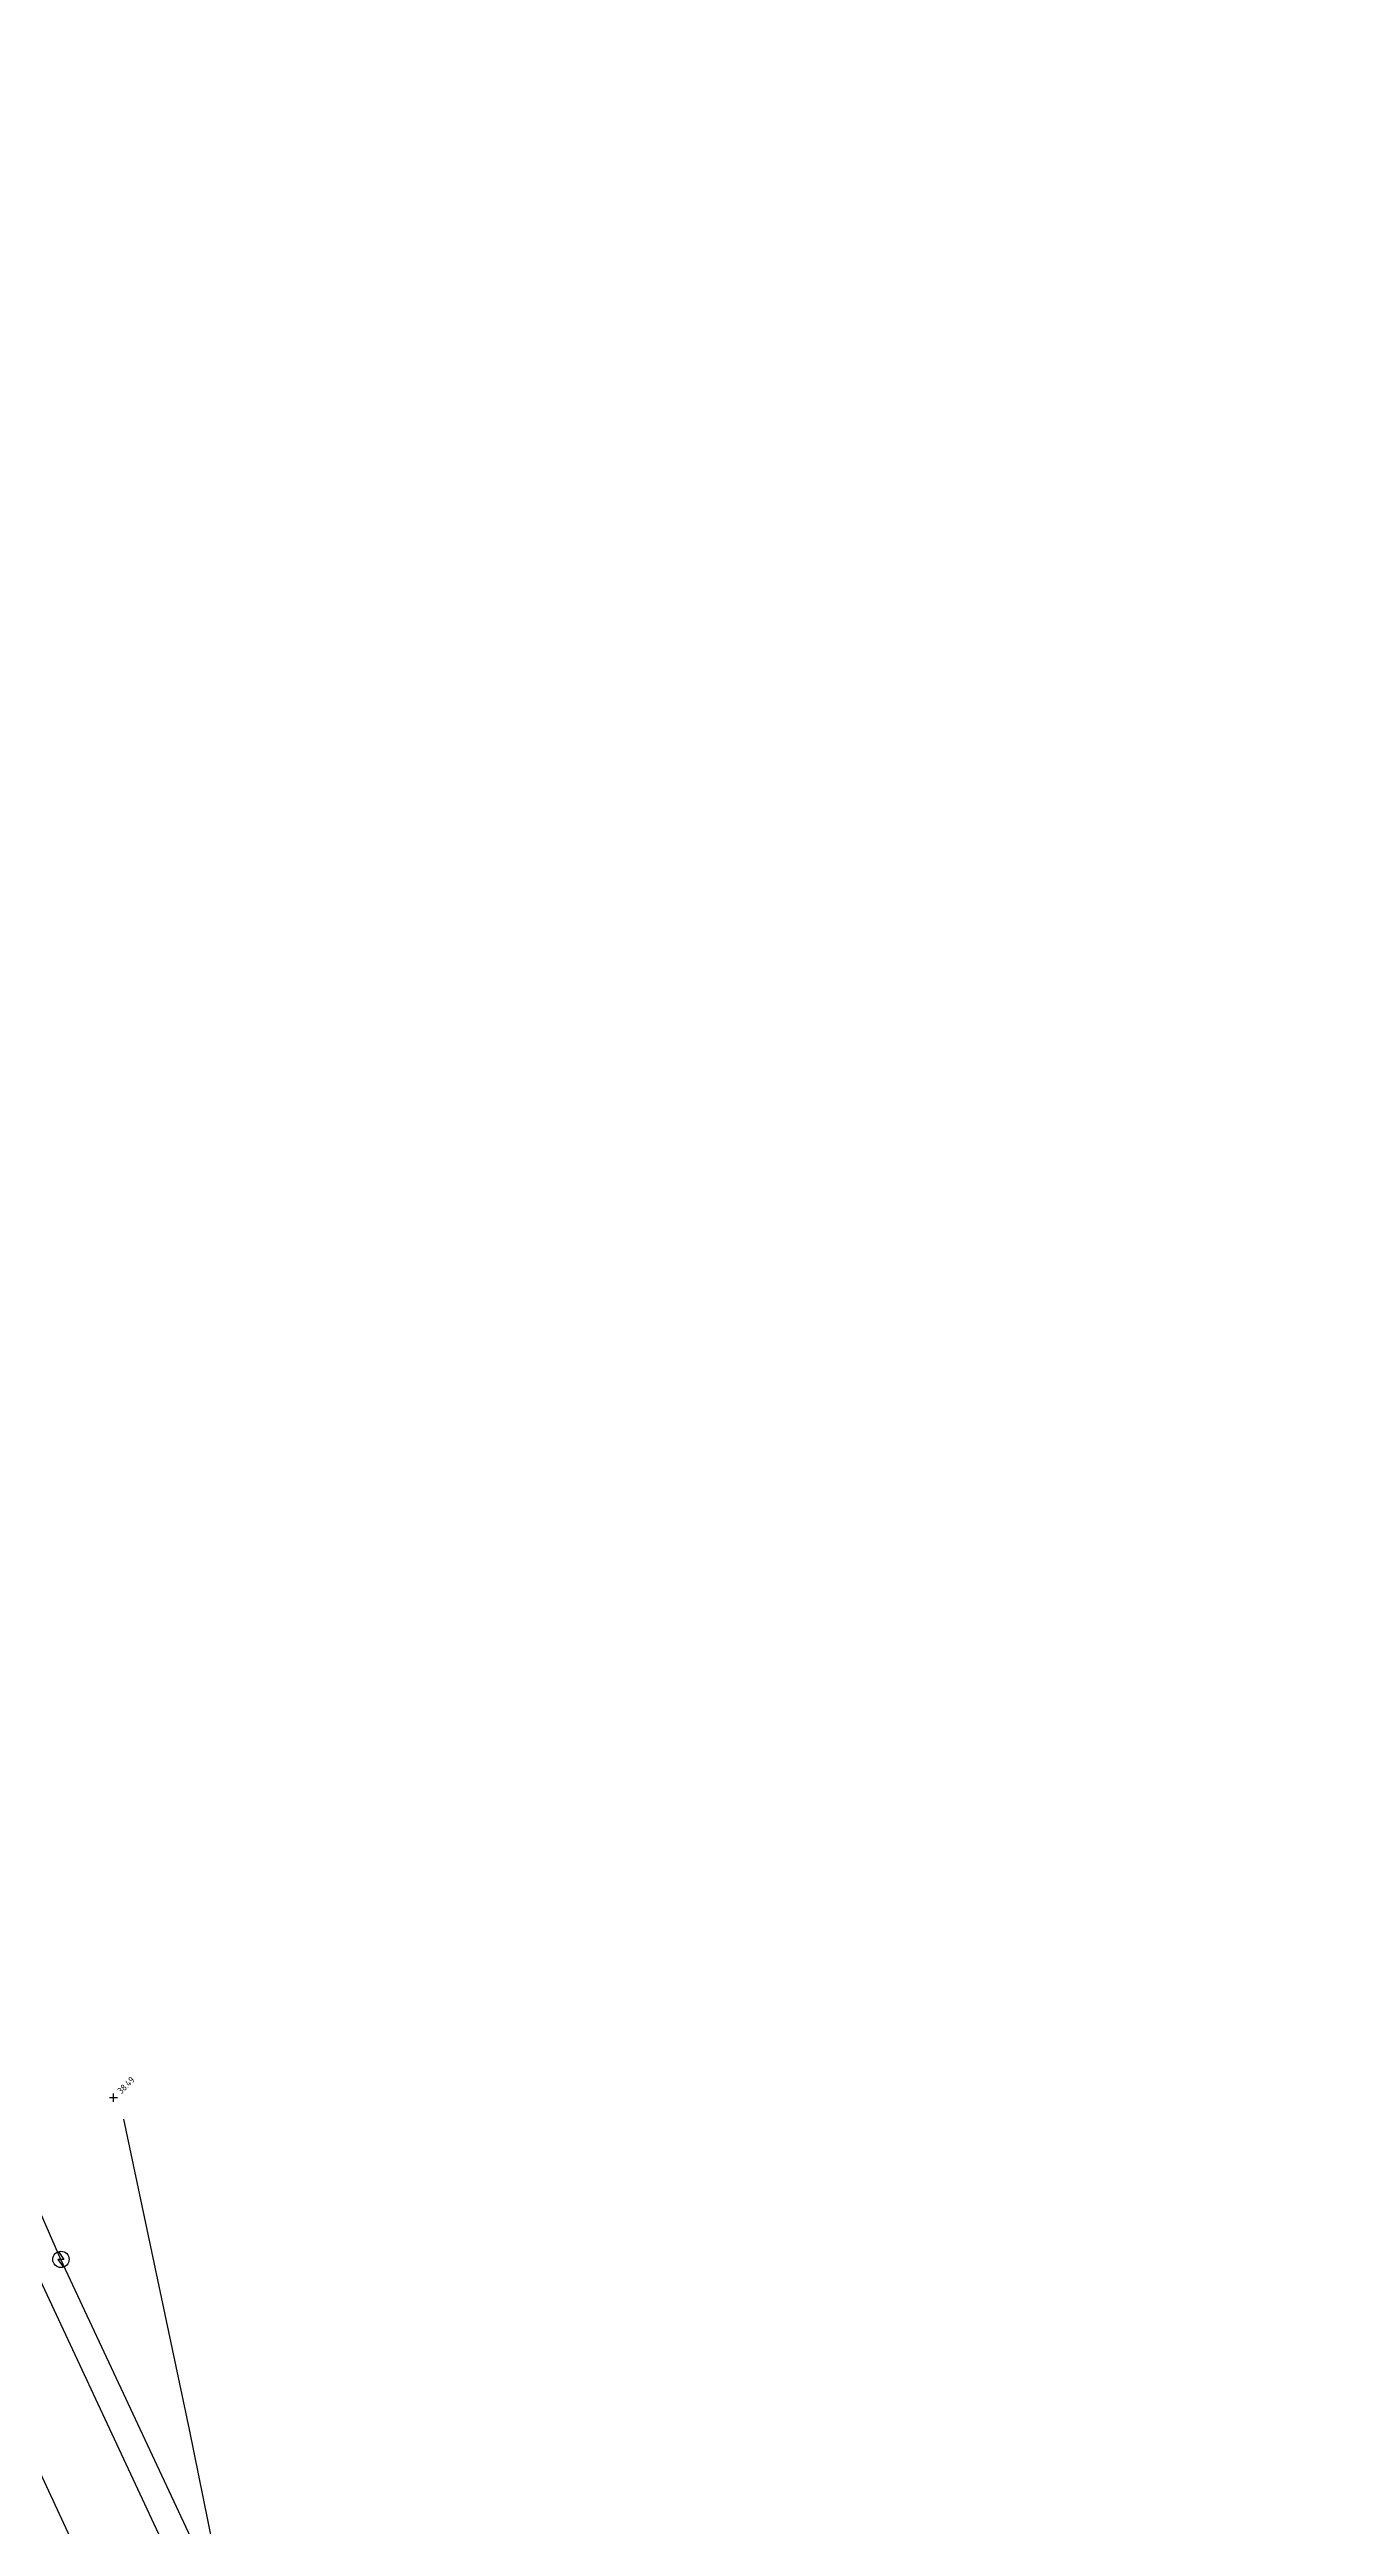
# Model space of a CAD drawing. Header units: metres. Extents: x 245957 to 247358, y 7418632 to 7419642.
# Drawn here: x 246927.6 to 246967.1, y 7419413.6 to 7419489.3 of the extents above; entities that cross this region are included whole.
import ezdxf
from ezdxf.enums import TextEntityAlignment as Align

# ---------------------------------------------------------------- set-up
doc = ezdxf.new("R2010")
doc.units = ezdxf.units.M
doc.linetypes.add('PHANTOM', pattern=[2.5, 1.25, -0.25, 0.25, -0.25, 0.25, -0.25])
for name, color, linetype in [('102_TOP_OF_BANK', 37, 'PHANTOM'), ('104_EXISTING_SURFACE-L', 35, 'Continuous'), ('104_EXISTING_SURFACE-S', 35, 'Continuous'), ('410_PEDESTRIAN_PATH', 32, 'Continuous'), ('Surface_Contours_Minor', 253, 'Continuous')]:
    doc.layers.add(name, color=color, linetype=linetype)
doc.layers.add('717_ELEC_LINE_OVER', color=7, linetype='Continuous', true_color=0xffa500)
doc.layers.add('EX-ELECT_POLE_(SLS)', color=7, linetype='Continuous', true_color=0xffa500)
doc.styles.add('ISO2.5', font='isocp.shx', dxfattribs={"height": 2.5})

# ---------------------------------------------------------------- blocks, each defined once
blk = doc.blocks.new('CROSS')
at = {"color": 0, "linetype": 'Continuous'}
for p, q in [((-0.5, 0), (0.5, 0)), ((0, -0.5), (0, 0.5))]:
    blk.add_line(p, q, dxfattribs=at)
blk = doc.blocks.new('PP')
at = {"layer": 'EX-ELECT_POLE_(SLS)', "color": 0}
for p, q in [((-0.077, 0.238), (0.092, 0)), ((0.092, 0), (-0.096, 0)), ((-0.096, 0), (0.074, -0.239))]:
    blk.add_line(p, q, dxfattribs=at)
blk.add_circle((0, 0), 0.25, dxfattribs=at)

msp = doc.modelspace()

# ---------------------------------------------------------------- linework, layer by layer
at = {"layer": '102_TOP_OF_BANK', "ltscale": 10}
msp.add_lwpolyline([(246964.762, 7419288.13, 0.000006), (246962.494, 7419293.018, 0.000004), (246958.792, 7419300.994, 0.000851)], format="xyb", dxfattribs=at)
at = {"layer": '410_PEDESTRIAN_PATH'}
for p, q in [((246925.679, 7419424.527), (246933.818, 7419407.137)), ((246931.473, 7419406.229), (246923.443, 7419423.52))]:
    msp.add_line(p, q, dxfattribs=at)
at = {"layer": '717_ELEC_LINE_OVER'}
for p, q in [((246927.925, 7419421.753), (246890.841, 7419506.311)), ((246967.862, 7419336.265), (246927.925, 7419421.753))]:
    msp.add_line(p, q, dxfattribs=at)
at = {"layer": 'Surface_Contours_Minor', "elevation": 38.5}
msp.add_lwpolyline([(246929.837, 7419426.033), (246931.842, 7419416.557), (246933.71, 7419407.366)], dxfattribs=at)

# ---------------------------------------------------------------- block references
at = {"layer": '104_EXISTING_SURFACE-S', "xscale": 0.25, "yscale": 0.25, "zscale": 0.25}
msp.add_blockref('CROSS', (246929.532, 7419426.695), dxfattribs=at)
at = {"layer": 'EX-ELECT_POLE_(SLS)'}
msp.add_blockref('PP', (246927.925, 7419421.753), dxfattribs=at)

# ---------------------------------------------------------------- texts
at = {"layer": '104_EXISTING_SURFACE-L', "style": 'ISO2.5'}
msp.add_text('38.49', height=0.2, rotation=45, dxfattribs=at).set_placement((246929.7, 7419426.863), align=Align.MIDDLE_LEFT)

doc.saveas('drawing.dxf')
